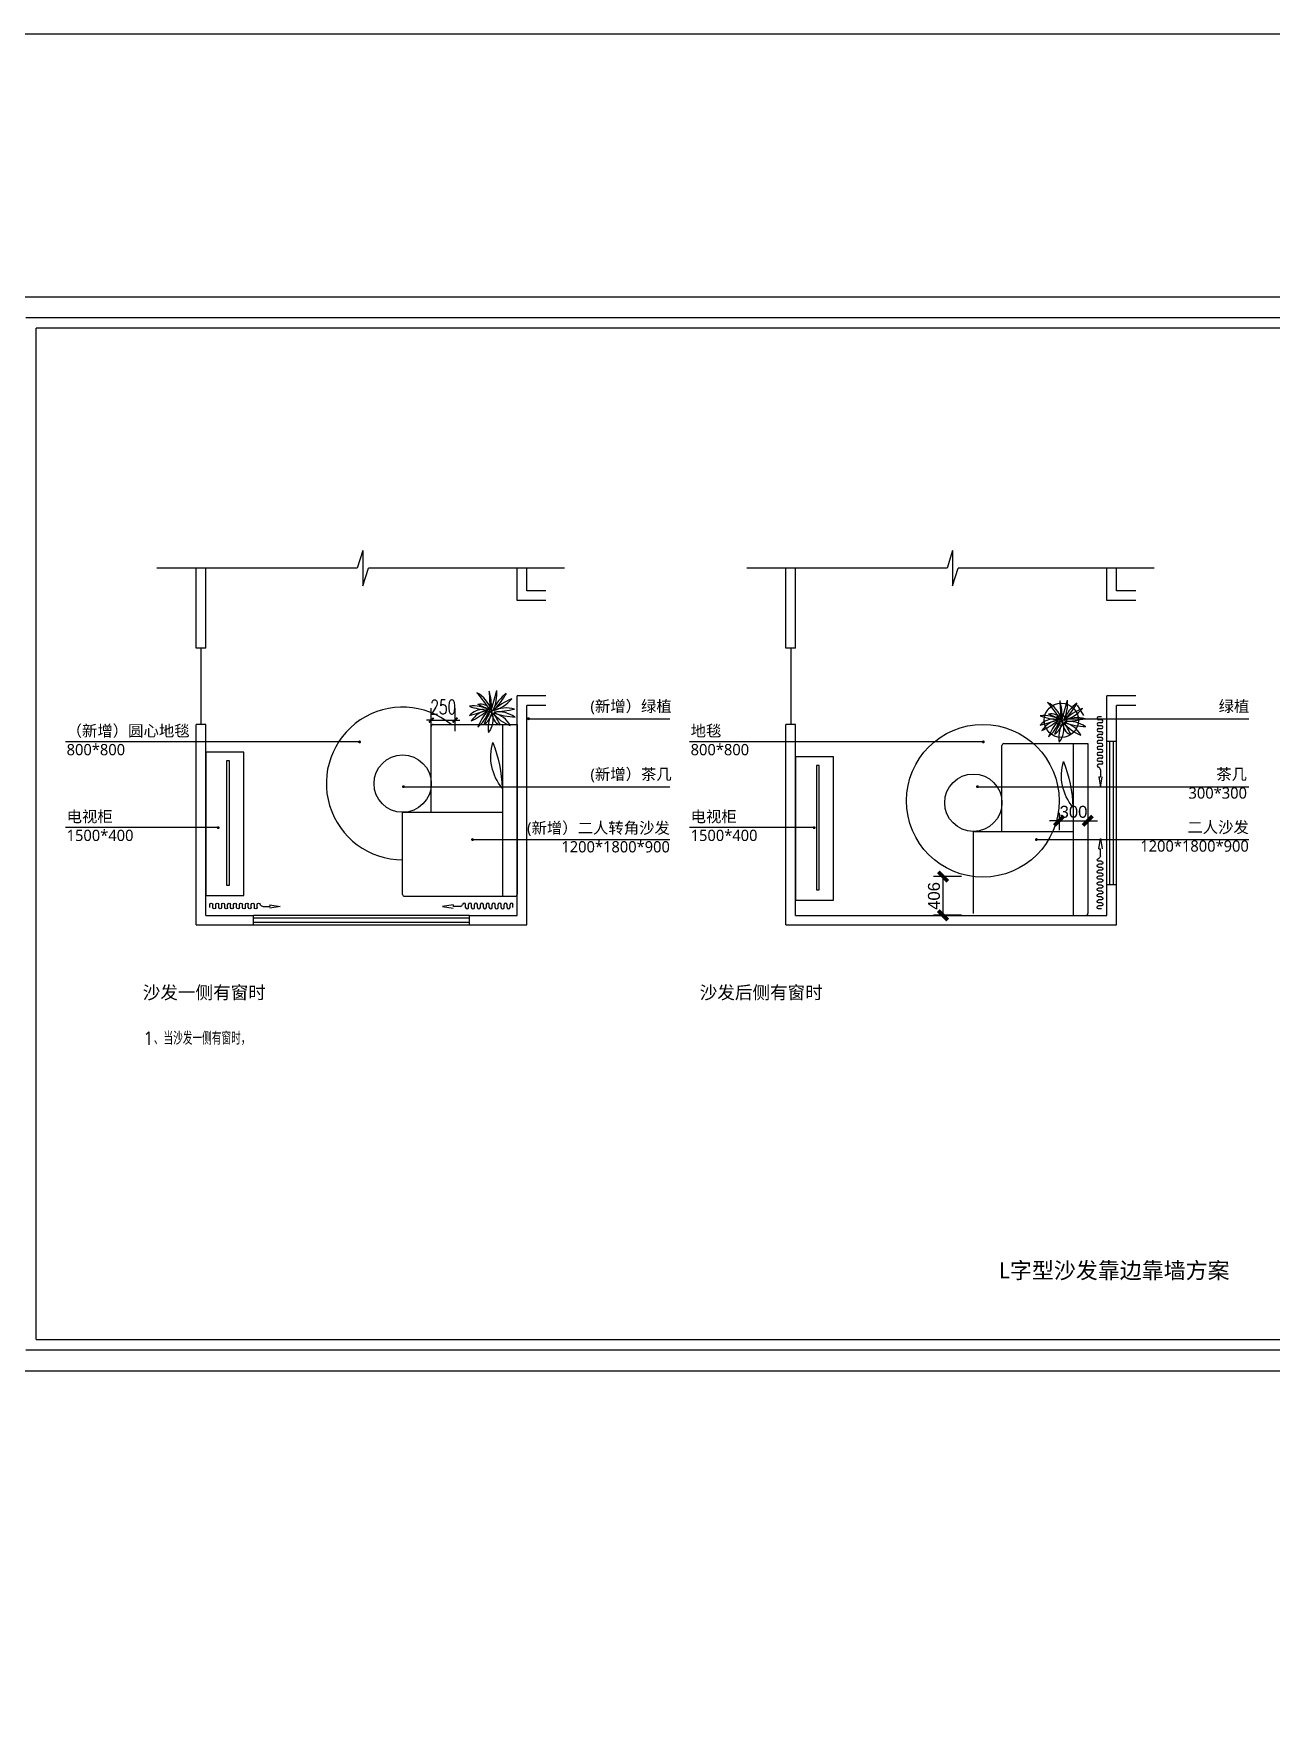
# Model space of a CAD drawing. Extents: x 96704 to 336282, y 34580 to 122302.
# Drawn here: x 286383 to 299355, y 89653 to 107343 of the extents above; entities that cross this region are included whole.
import ezdxf

# ---------------------------------------------------------------- set-up
doc = ezdxf.new("R2010")
doc.units = 0
doc.header["$LTSCALE"] = 1000
doc.header["$MEASUREMENT"] = 0
for name, color, linetype in [('A-rc 混凝土墙', 255, 'Continuous'), ('A-WINDOW-门窗', 153, 'Continuous'), ('FF-PLANTS', 86, 'Continuous'), ('PM-家具', 146, 'Continuous'), ('PUB_DIM', 3, 'Continuous'), ('PUB_TEXT', 7, 'Continuous'), ('WINDOW', 4, 'Continuous')]:
    doc.layers.add(name, color=color, linetype=linetype)
doc.styles.add('_TCH_DIM', font='SIMPLEX', dxfattribs={"bigfont": 'GBCBIG'})
doc.styles.add('_TCH_DIM_T3', font='SIMPLEX', dxfattribs={"width": 0.705882, "bigfont": 'GBCBIG'})
doc.styles.add('ar', font='arial.ttf')
doc.styles.get("Standard").update_dxf_attribs({"font": 'gbenor.shx', "bigfont": 'gbcbig.shx'})
doc.dimstyles.new('1-50', dxfattribs={"dimscale": 50, "dimtxt": 2.5, "dimasz": 2, "dimexe": 2, "dimexo": 2.5, "dimgap": 0.6, "dimtad": 1, "dimdec": 0, "dimrnd": 0.005, "dimzin": 0, "dimdsep": 46, "dimtxsty": 'ar', "dimblk": 'ARCHTICK', "dimcen": 0.125, "dimclrd": 44, "dimclre": 44, "dimclrt": 50, "dimadec": 0, "dimazin": 0, "dimtfac": 1, "dimtdec": 0, "dimtix": 1, "dimtmove": 1, "dimatfit": 3, "dimldrblk": 'DOT', "dimfxl": 1, "dimtvp": 1, "dimtolj": 1, "dimtzin": 0, "dimarcsym": 0})
doc.dimstyles.new('_TCH_ARCH&&50', dxfattribs={"dimtxt": 148.75, "dimasz": 50, "dimexe": 125, "dimexo": 150, "dimgap": 63.125, "dimtad": 1, "dimdec": 0, "dimzin": 0, "dimdsep": 46, "dimtxsty": '_TCH_DIM_T3', "dimblk": 'ARCHTICK', "dimcen": 0.09, "dimclrt": 7, "dimazin": 2, "dimtfac": 1, "dimtdec": 0, "dimtix": 1, "dimtmove": 2, "dimatfit": 3, "dimfxl": 50, "dimtolj": 1, "dimtzin": 0, "dimarcsym": 0})
doc.dimstyles.new('ISO-25', dxfattribs={"dimtxt": 2.5, "dimasz": 2.5, "dimexe": 1.25, "dimexo": 0.625, "dimtad": 1, "dimtxsty": 'Standard', "dimcen": 2.5, "dimadec": 0, "dimazin": 0, "dimtfac": 1, "dimtmove": 0, "dimatfit": 3, "dimfxl": 1, "dimarcsym": 0})

# ---------------------------------------------------------------- blocks, each defined once
blk = doc.blocks.new('图框2')
at = {"color": 251}
for p, q in [((25027, 17757), (372, 17757)), ((372, 493), (25027, 493))]:
    blk.add_line(p, q, dxfattribs=at)
for p, q in [((24853, 17583), (546, 17583)), ((546, 667), (546, 17583)), ((546, 667), (24853, 667))]:
    blk.add_line(p, q)
blk.add_lwpolyline([(-25, 145), (25375, 145), (25375, 18105), (-25, 18105)], close=True)
blk = doc.blocks.new('56547665767')
for p, q in [((-128594, -22123), (-128541, -21925)), ((-128623, -22160), (-128652, -22213))]:
    blk.add_line(p, q)
for centre, radius, start, end in [((-129146, -22092), 550, 357.3527, 16.7883), ((-127343, -21933), 1276, 180.0406, 189.2545), ((-128899, -21964), 360, 332.5578, 6.201), ((-128784, -22425), 338, 60.7276, 97.1833), ((-128608, -21493), 636, 249.9068, 267.3206), ((-128889, -22213), 300, 17.0473, 61.9276), ((-129539, -22682), 1078, 30.5938, 42.8173), ((-128709, -22176), 109, 23.5543, 105.4167), ((-129006, -22772), 750, 58.4211, 69.0755), ((-128166, -22317), 454, 127.198, 155.6633), ((-129084, -21600), 736, 313.3426, 331.0902), ((-128096, -22685), 732, 113.0908, 131.3416), ((-128443, -22435), 327, 74.0908, 114.731), ((-128661, -21789), 356, 283.5808, 321.3981), ((-128684, -22312), 189, 87.2952, 138.3612), ((-131808, -11688), 10914, 285.8626, 286.9), ((-128591, -22386), 259, 99.8628, 146.7938), ((-129113, -21577), 733, 294.5444, 310.3893), ((-128080, -22587), 716, 141.6493, 157.0931), ((-128974, -22027), 367, 309.798, 340.3125), ((-128787, -22111), 204, 303.2932, 344.4946), ((-128029, -22540), 696, 147.3863, 158.1538), ((-128325, -22315), 306, 153.2316, 189.604), ((-128623, -22152), 6.7, 231.0779, 160.3125), ((-128805, -22224), 228, 321.3411, 16.1962), ((-128476, -22180), 109, 169.4664, 253.7979), ((-128265, -21919), 396, 217.0365, 250.1741), ((-128970, -22472), 500, 21.9119, 38.5429), ((-128888, -19052), 3115, 275.8835, 279.8947), ((-128308, -21405), 799, 250.9603, 267.0647), ((-128641, -22428), 278, 29.4585, 74.8757), ((-128527, -22461), 313, 55.4562, 97.3507)]:
    blk.add_arc(centre, radius, start, end)
for points in [[(-128629, -22135), (-128579, -22143), (-128621, -22155), (-128592, -22165)], [(-128599, -22126), (-128579, -22131), (-128599, -22137), (-128579, -22142)]]:
    blk.add_solid(points)
blk = doc.blocks.new('_ArchTick')
at = {"color": 0, "linetype": 'ByBlock', "const_width": 0.4}
blk.add_lwpolyline([(-0.5, -0.5), (0.5, 0.5)], dxfattribs=at)
blk = doc.blocks.new('*D149')
at = {"layer": 'Defpoints', "color": 0, "transparency": 16777216}
for p in [(290800, 100152), (290550, 99887), (290800, 99887)]:
    blk.add_point(p, dxfattribs=at)
at = {"layer": 'PUB_DIM', "color": 0, "lineweight": -2, "transparency": 16777216}
for p, q in [((290550, 100152), (290500, 100152)), ((290550, 100037), (290550, 100277)), ((290550, 100152), (290800, 100152)), ((290800, 100037), (290800, 100277)), ((290800, 100152), (290850, 100152))]:
    blk.add_line(p, q, dxfattribs=at)
at = {"layer": 'PUB_DIM', "color": 0, "lineweight": -2, "transparency": 16777216, "xscale": 50, "yscale": 50, "zscale": 50}
blk.add_blockref('_ArchTick', (290550, 100152), dxfattribs=at)
at = {"layer": 'PUB_DIM', "color": 0, "lineweight": -2, "transparency": 16777216, "xscale": 50, "yscale": 50, "zscale": 50, "rotation": 180}
blk.add_blockref('_ArchTick', (290800, 100152), dxfattribs=at)
at = {"layer": 'PUB_DIM', "color": 7, "transparency": 16777216, "insert": (290675, 100290), "char_height": 148.8, "attachment_point": 5, "style": '_TCH_DIM_T3'}
blk.add_mtext('\\A1;250', dxfattribs=at)
blk = doc.blocks.new('wetghfwefw')
at = {"layer": 'A-WINDOW-门窗', "color": 9}
for p, q in [((10350, 3958), (10277, 3958)), ((10407, 3948), (10407, 3977)), ((10438, 3948), (10438, 3977)), ((10470, 3948), (10470, 3977)), ((10501, 3948), (10501, 3977)), ((10532, 3948), (10532, 3977)), ((10563, 3948), (10563, 3977)), ((10594, 3948), (10594, 3977)), ((10625, 3948), (10625, 3977)), ((10656, 3948), (10656, 3977)), ((10687, 3948), (10687, 3977)), ((10718, 3948), (10718, 3977)), ((10749, 3948), (10749, 3977)), ((10780, 3948), (10780, 3977)), ((10811, 3948), (10811, 3977)), ((10842, 3948), (10842, 3977)), ((10873, 3948), (10873, 3977)), ((10904, 3948), (10904, 3977))]:
    blk.add_line(p, q, dxfattribs=at)
for points in [[(10277, 3976), (10167, 3958), (10277, 3941)], [(10277, 3976), (10277, 3958)]]:
    blk.add_lwpolyline(points, dxfattribs=at)
for centre, radius, start, end in [((10350, 3985), 27, 270, 348.9905), ((10392, 3977), 15.5, 0, 168.9905), ((10423, 3948), 15.5, 180, 0), ((10454, 3977), 15.5, 0, 180), ((10485, 3948), 15.5, 180, 0), ((10516, 3977), 15.5, 0, 180), ((10547, 3948), 15.5, 180, 0), ((10578, 3977), 15.5, 0, 180), ((10609, 3948), 15.5, 180, 0), ((10640, 3977), 15.5, 0, 180), ((10671, 3948), 15.5, 180, 0), ((10702, 3977), 15.5, 0, 180), ((10733, 3948), 15.5, 180, 0), ((10765, 3977), 15.5, 0, 180), ((10796, 3948), 15.5, 180, 0), ((10827, 3977), 15.5, 0, 180), ((10858, 3948), 15.5, 180, 0), ((10889, 3977), 15.5, 0, 180)]:
    blk.add_arc(centre, radius, start, end, dxfattribs=at)
blk = doc.blocks.new('*D168')
at = {"layer": 'A-WINDOW-门窗', "color": 3, "lineweight": -2, "transparency": 16777216}
for p, q in [((297132, 99098), (297032, 99098)), ((297132, 99182), (297132, 98998)), ((297132, 99098), (297432, 99098)), ((297432, 99182), (297432, 98998)), ((297432, 99098), (297532, 99098))]:
    blk.add_line(p, q, dxfattribs=at)
at = {"layer": 'Defpoints', "color": 0, "transparency": 16777216}
for p in [(297132, 99307), (297432, 99307), (297432, 99098)]:
    blk.add_point(p, dxfattribs=at)
at = {"layer": 'A-WINDOW-门窗', "color": 3, "lineweight": -2, "transparency": 16777216, "xscale": 100, "yscale": 100, "zscale": 100}
blk.add_blockref('_ArchTick', (297132, 99098), dxfattribs=at)
at = {"layer": 'A-WINDOW-门窗', "color": 3, "lineweight": -2, "transparency": 16777216, "xscale": 100, "yscale": 100, "zscale": 100, "rotation": 180}
blk.add_blockref('_ArchTick', (297432, 99098), dxfattribs=at)
at = {"layer": 'A-WINDOW-门窗', "color": 255, "transparency": 16777216, "insert": (297282, 99191), "char_height": 125, "attachment_point": 5, "style": 'ar'}
blk.add_mtext('\\A1;300', dxfattribs=at)
blk = doc.blocks.new('_Dot')
at = {"color": 0, "linetype": 'ByBlock', "lineweight": -2}
blk.add_line((-0.5, 0), (-1, 0), dxfattribs=at)
at = {"color": 0, "linetype": 'ByBlock', "const_width": 0.5}
blk.add_lwpolyline([(-0.25, 0, 1), (0.25, 0, 1)], format="xyb", close=True, dxfattribs=at)
blk = doc.blocks.new('*D169')
at = {"layer": 'A-WINDOW-门窗', "color": 3, "lineweight": -2, "transparency": 16777216}
for p, q in [((296107, 98513), (295814, 98513)), ((295914, 98513), (295914, 98107)), ((296107, 98107), (295814, 98107))]:
    blk.add_line(p, q, dxfattribs=at)
at = {"layer": 'Defpoints', "color": 0, "transparency": 16777216}
for p in [(296232, 98513), (295914, 98107), (296232, 98107)]:
    blk.add_point(p, dxfattribs=at)
at = {"layer": 'A-WINDOW-门窗', "color": 3, "lineweight": -2, "transparency": 16777216, "xscale": 100, "yscale": 100, "zscale": 100}
for p, rotation in [((295914, 98513), 90), ((295914, 98107), 270)]:
    blk.add_blockref('_ArchTick', p, dxfattribs=dict(at, rotation=rotation))
at = {"layer": 'A-WINDOW-门窗', "color": 255, "transparency": 16777216, "insert": (295820, 98310), "char_height": 125, "attachment_point": 5, "rotation": 90, "style": 'ar'}
blk.add_mtext('\\A1;406', dxfattribs=at)

msp = doc.modelspace()

# ---------------------------------------------------------------- linework, layer by layer
msp.add_line((288135.8, 100906.9), (288135.8, 100106.9))
msp.add_lwpolyline([(251742.5, 107343), (336281.5, 107343), (336281.5, 71963.5), (251742.5, 71963.5)], close=True)
at = {"layer": 'A-rc 混凝土墙'}
for p, q in [((288185.8, 100106.9), (288085.8, 100106.9)), ((288185.8, 98106.9), (288685.8, 98106.9))]:
    msp.add_line(p, q, dxfattribs=at)
at = {"layer": 'A-WINDOW-门窗', "color": 9}
for p, q in [((288085.8, 100906.9), (288085.8, 101744.2)), ((288185.8, 100906.9), (288185.8, 101744.2)), ((291450.3, 101406.9), (291450.3, 101744.2)), ((291550.3, 101506.9), (291550.3, 101744.2)), ((294267.8, 100906.9), (294267.8, 101744.2)), ((294367.8, 100906.9), (294367.8, 101744.2)), ((297632.3, 101406.9), (297632.3, 101744.2)), ((297732.3, 101506.9), (297732.3, 101744.2)), ((291751.8, 101406.9), (291450.3, 101406.9, 0)), ((291751.8, 101506.9), (291550.3, 101506.9, 0)), ((297933.8, 101406.9), (297632.3, 101406.9, 0)), ((297933.8, 101506.9), (297732.3, 101506.9, 0)), ((288185.8, 100906.9), (288085.8, 100906.9)), ((294367.8, 100906.9), (294267.8, 100906.9)), ((294317.8, 100906.9), (294317.8, 100106.9)), ((291450.3, 98106.9), (291450.3, 100406.9)), ((291751.8, 100406.9), (291450.3, 100406.9)), ((291550.3, 98006.9), (291550.3, 100306.9)), ((291751.8, 100306.9), (291550.3, 100306.9)), ((297632.3, 98106.9), (297632.3, 100406.9)), ((297933.8, 100406.9), (297632.3, 100406.9)), ((297732.3, 98006.9), (297732.3, 100306.9)), ((297933.8, 100306.9), (297732.3, 100306.9)), ((288085.8, 98006.9), (288085.8, 100106.9)), ((288185.8, 98106.9), (288185.8, 100106.9)), ((294267.8, 98006.9), (294267.8, 100106.9)), ((294367.8, 100106.9), (294267.8, 100106.9)), ((294367.8, 98106.9), (294367.8, 100106.9)), ((288185.8, 99815.8), (288185.8, 98315.8)), ((297632.3, 99931), (297732.3, 99931)), ((294367.8, 99766.9), (294367.8, 98266.9)), ((297632.3, 98431), (297732.3, 98431)), ((288085.8, 98006.9), (288685.8, 98006.9)), ((290950.3, 98106.9), (291450.3, 98106.9)), ((290950.3, 98006.9), (291550.3, 98006.9)), ((294267.8, 98006.9), (297732.3, 98006.9)), ((294367.8, 98106.9), (297632.3, 98106.9))]:
    msp.add_line(p, q, dxfattribs=at)
at = {"layer": 'PM-家具'}
for p, q in [((290550.3, 99186.9), (290550.3, 100086.9)), ((290570.3, 100106.9), (291450.3, 100106.9)), ((291300.3, 98306.9), (291300.3, 100106.9)), ((291450.3, 100106.9), (291450.3, 98326.9)), ((288585.8, 99815.8), (288185.8, 99815.8)), ((288585.8, 98315.8), (288585.8, 99815.8)), ((296532.3, 98986.9), (296532.3, 99886.9)), ((296552.3, 99906.9), (297432.3, 99906.9)), ((297282.3, 98106.9), (297282.3, 99906.9)), ((297432.3, 99906.9), (297432.3, 98126.9)), ((288405, 99724.2), (288405, 98424.2)), ((288435, 99724.2), (288405, 99724.2)), ((288435, 98424.2), (288435, 99724.2)), ((294767.8, 99766.9), (294367.8, 99766.9)), ((294587, 99675.2), (294587, 98375.2)), ((294617, 99675.2), (294587, 99675.2)), ((294617, 98375.2), (294617, 99675.2)), ((294767.8, 98266.9), (294767.8, 99766.9)), ((290250.3, 98326.9), (290250.3, 99186.9)), ((290250.3, 99186.9), (291300.3, 99186.9)), ((296232.3, 98126.9), (296232.3, 98986.9)), ((296232.3, 98986.9), (297282.3, 98986.9)), ((288405, 98424.2), (288435, 98424.2)), ((294587, 98375.2), (294617, 98375.2)), ((288185.8, 98315.8), (288585.8, 98315.8)), ((290270.3, 98306.9), (291430.3, 98306.9)), ((294367.8, 98266.9), (294767.8, 98266.9)), ((296252.3, 98106.9), (297412.3, 98106.9))]:
    msp.add_line(p, q, dxfattribs=at)
at = {"layer": 'PM-家具', "color": 250}
msp.add_lwpolyline([(297391.8, 100201.7), (297325, 100308.5)], dxfattribs=at)
at = {"layer": 'PM-家具'}
for points in [[(291195.9, 99918.3, -0.083637), (291294, 99440.5, -0.251952)], [(297177.9, 99718.3, -0.083637), (297276, 99240.5, -0.251952)]]:
    msp.add_lwpolyline(points, format="xyb", close=True, dxfattribs=at)
for centre, radius in [((297154.1, 100150.4), 180), ((296332.3, 99306.9), 800), ((290250.3, 99486.9), 300), ((296232.3, 99286.9), 300)]:
    msp.add_circle(centre, radius, dxfattribs=at)
at = {"layer": 'PM-家具', "color": 250}
msp.add_circle((297154.1, 100150.4), 54, dxfattribs=at)
at = {"layer": 'PM-家具'}
for centre, radius, start, end in [((290250.3, 99488.7), 800, 50.59546, 270), ((290570.3, 100086.9), 20, 90, 180), ((296552.3, 99886.9), 20, 90, 180), ((290270.3, 98326.9), 20, 180, 270), ((290270.3, 98326.9), 20, 180, 270), ((291430.3, 98326.9), 20, 270, 0), ((297412.3, 98126.9), 20, 270, 0)]:
    msp.add_arc(centre, radius, start, end, dxfattribs=at)
at = {"layer": 'PUB_DIM'}
for p, q in [((289833.1, 101930.5), (289775.1, 101744.2)), ((289833.1, 101930.5), (289833.1, 101557.9)), ((296015.1, 101930.5), (295957.1, 101744.2)), ((296015.1, 101930.5), (296015.1, 101557.9)), ((289775.1, 101744.2), (287675.1, 101744.2)), ((289833.1, 101557.9), (289891.1, 101744.2)), ((291945.7, 101744.2), (289891.1, 101744.2)), ((295957.1, 101744.2), (293857.1, 101744.2)), ((296015.1, 101557.9), (296073.1, 101744.2)), ((298127.7, 101744.2), (296073.1, 101744.2))]:
    msp.add_line(p, q, dxfattribs=at)
at = {"layer": 'WINDOW'}
for p, q in [((297632.3, 98431), (297632.3, 99931)), ((297662.3, 98431), (297662.3, 99931)), ((297702.3, 98431), (297702.3, 99931)), ((297732.3, 98431), (297732.3, 99931)), ((288685.8, 98006.9), (288685.8, 98106.9)), ((290950.3, 98106.9), (288685.8, 98106.9)), ((290950.3, 98076.9), (288685.8, 98076.9)), ((288685.8, 98036.9), (290950.3, 98036.9)), ((288685.8, 98006.9), (290950.3, 98006.9)), ((290950.3, 98006.9), (290950.3, 98106.9))]:
    msp.add_line(p, q, dxfattribs=at)

# ---------------------------------------------------------------- block references
at = {"xscale": 0.6263055771723246, "yscale": 0.6263055771723246, "zscale": 0.6263055771723246}
msp.add_blockref('图框2', (286067.4, 93245.4), dxfattribs=at)
at = {"rotation": 90}
msp.add_blockref('wetghfwefw', (301522.9, 89282.2), dxfattribs=at)
at = {"xscale": -1, "rotation": 90}
msp.add_blockref('wetghfwefw', (301522.9, 109079.8), dxfattribs=at)
at = {"xscale": -1}
msp.add_blockref('wetghfwefw', (299133.6, 94242), dxfattribs=at)
msp.add_blockref('wetghfwefw', (280502.5, 94242))
at = {"layer": 'FF-PLANTS'}
for p in [(419776.9, 122387.6), (425758.9, 122286.6)]:
    msp.add_blockref('56547665767', p, dxfattribs=at)

# ---------------------------------------------------------------- texts
at = {"layer": 'PUB_TEXT', "attachment_point": 1, "style": '_TCH_DIM'}
for s, insert, char_height, width in [('{\\fMicrosoft YaHei|b0|i0|c134|p34;(新增）绿植}', (292219, 100356.8, 0), 118.156, 2014.837), ('{\\fMicrosoft YaHei|b0|i0|c134|p34;绿植}', (298803.5, 100356.8, 0), 118.156, 2014.837), ('{\\fMicrosoft YaHei|b0|i0|c134|p34;（新增）圆心地毯\\P800*800}', (286727.9, 100099.1, 0), 118.156, 2014.837), ('{\\fMicrosoft YaHei|b0|i0|c134|p34;地毯\\P800*800}', (293268.9, 100099.1, 0), 118.156, 2014.837), ('{\\fMicrosoft YaHei|b0|i0|c134|p34;(新增）茶几}', (292219, 99644.9, 0), 118.156, 2014.837), ('\\pxqr;{\\fMicrosoft YaHei|b0|i0|c134|p34;茶几\\P300*300}', (297085.5, 99644.9, 0), 118.156, 2014.837), ('{\\fMicrosoft YaHei|b0|i0|c134|p34;电视柜\\P1500*400}', (286727.9, 99200.8, 0), 118.156, 2014.837), ('\\pxqr;{\\fMicrosoft YaHei|b0|i0|c134|p34;(新增）二人转角沙发\\P1200*1800*900}', (291194.6, 99081.4, 0), 118.156, 1856.837), ('{\\fMicrosoft YaHei|b0|i0|c134|p34;电视柜\\P1500*400}', (293268.9, 99200.8, 0), 118.156, 2014.837), ('\\pxqr;{\\fMicrosoft YaHei|b0|i0|c134|p34;二人沙发\\P1200*1800*900}', (297105.1, 99088.9, 0), 118.156, 2014.837), ('{\\fMicrosoft YaHei|b0|i0|c134|p34;沙发一侧有窗时}', (287526.3, 97366.1, 0), 135.035, 2299.929), ('{\\fMicrosoft YaHei|b0|i0|c134|p34;沙发后侧有窗时}', (293364.3, 97366.1, 0), 135.035, 2299.929), ('1、当沙发一侧有窗时，', (287526.3, 96886.6, 0), 135.035, 3505.551), ('{\\fMicrosoft YaHei|b0|i0|c134|p34;L字型沙发靠边靠墙方案}', (296500.5, 94471.4, 0), 168.794, 2874.912)]:
    msp.add_mtext(s, dxfattribs=dict(at, insert=insert, char_height=char_height, width=width))

# ---------------------------------------------------------------- dimensions: what is measured, and where the dimension line sits
at = {"layer": 'A-WINDOW-门窗', "color": 9}
dim = msp.add_linear_dim(base=(297432.3, 99097.5), p1=(297132.3, 99306.9), p2=(297432.3, 99306.9), dimstyle='1-50', override={"dimclrd": 3, "dimclre": 3, "dimclrt": 255}, dxfattribs=at)
dim.commit()
dim.dimension.update_dxf_attribs({"geometry": '*D168', "text_midpoint": (297282.3, 99191.4)})
dim = msp.add_linear_dim(base=(295913.5, 98106.9), p1=(296232.3, 98513.2), p2=(296232.3, 98106.9), angle=90, dimstyle='1-50', override={"dimclrd": 3, "dimclre": 3, "dimclrt": 255}, dxfattribs=at)
dim.commit()
dim.dimension.update_dxf_attribs({"geometry": '*D169', "text_midpoint": (295819.7, 98310)})
at = {"layer": 'PUB_DIM'}
dim = msp.add_linear_dim(base=(290800.3, 100152.5), p1=(290550.3, 99886.9), p2=(290800.3, 99886.9), dimstyle='_TCH_ARCH&&50', dxfattribs=at)
dim.commit()
dim.dimension.update_dxf_attribs({"geometry": '*D149', "text_midpoint": (290675.3, 100290)})

# ---------------------------------------------------------------- leaders
for points in [[(291569.8, 100166.7, 0), (293051.8, 100166.7, 0)], [(297201.4, 100166.7, 0), (299120.3, 100166.7, 0)], [(289798.8, 99924, 0), (286715.2, 99924, 0)], [(296337.3, 99924, 0), (293256.2, 99924, 0)], [(290258.5, 99454.8, 0), (293051.8, 99454.8, 0)], [(296275.4, 99454.8, 0), (299120.3, 99454.8, 0)], [(288317.5, 99025.6, 0), (286715.2, 99025.6, 0)], [(290982.7, 98900.8, 0), (293051.8, 98900.8, 0)], [(294564.2, 99025.6, 0), (293256.2, 99025.6, 0)], [(296893.2, 98900.8, 0), (299120.3, 98900.8, 0)]]:
    msp.add_leader(points, dimstyle='ISO-25', override={"dimscale": 0, "dimasz": 120, "dimtad": 0, "dimldrblk": 'DotSmall', "dimfxl": 100, "dimfxlon": 1, "dimarcsym": 1}, dxfattribs=at)

doc.saveas('drawing.dxf')
